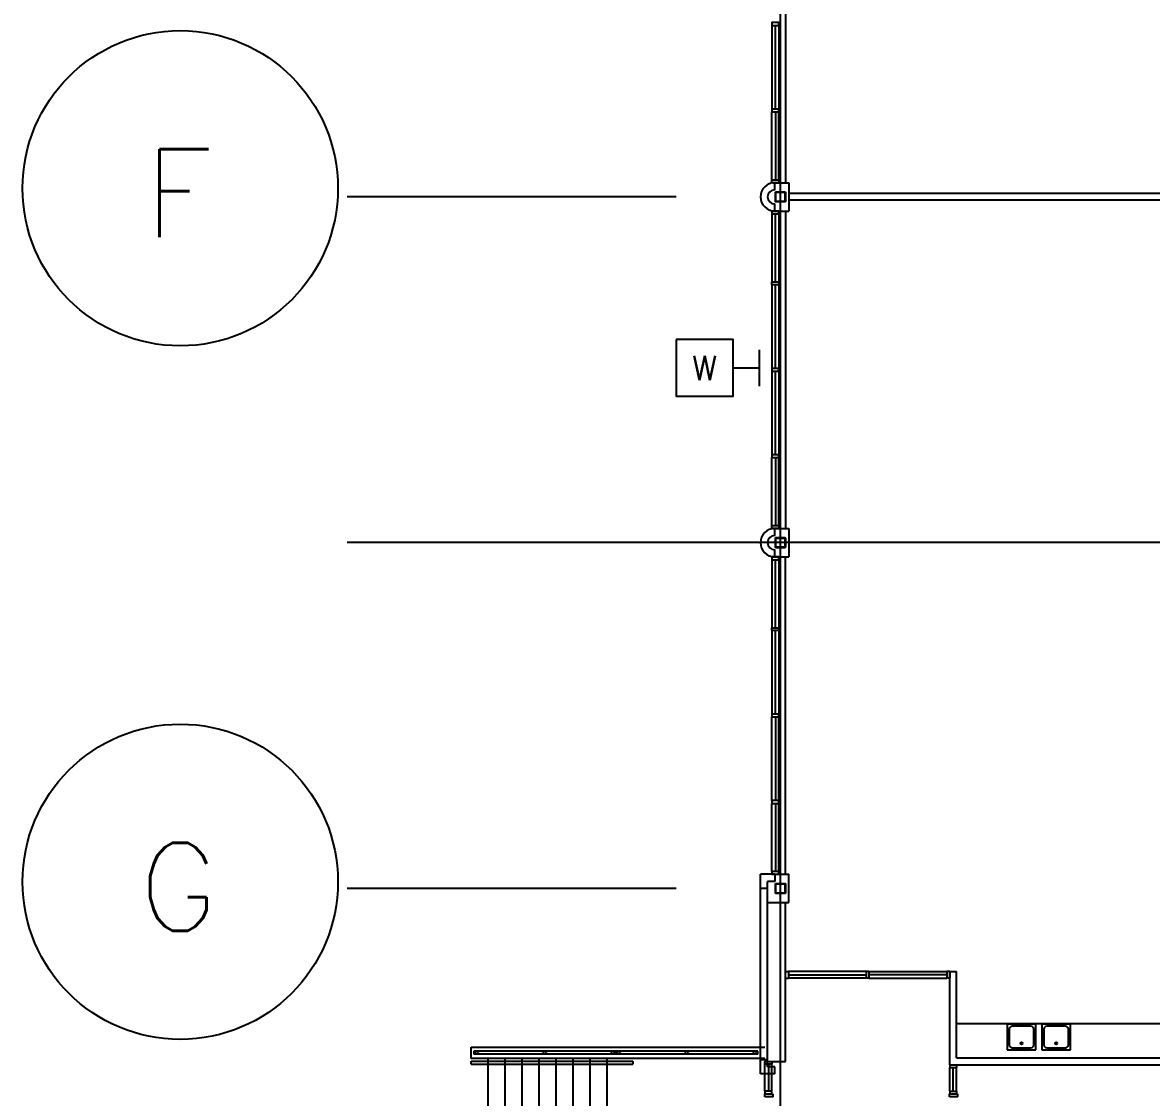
# Model space of a CAD drawing. Header units: millimetres. Extents: x 626570 to 643256, y 6233 to 11343.
# Drawn here: x 626570 to 627353, y 7862 to 8608 of the extents above; entities that cross this region are included whole.
import ezdxf
from ezdxf.enums import TextEntityAlignment as Align

# ---------------------------------------------------------------- set-up
doc = ezdxf.new("R2010")
doc.units = ezdxf.units.MM
doc.header["$LTSCALE"] = 4000
doc.header["$MEASUREMENT"] = 0
doc.linetypes.add('DASHDOT', pattern=[1, 0.5, -0.25, 0, -0.25])
doc.layers.get('0').update_dxf_attribs({"linetype": 'CONTINUOUS'})
for name, color, linetype in [('2012-201_DOOR', 4, 'CONTINUOUS'), ('2012-201_FIXTURES', 4, 'CONTINUOUS'), ('2012-201_FRAME', 4, 'CONTINUOUS'), ('2012-201_MILLWORK', 4, 'CONTINUOUS'), ('2012-201_STAIRS', 4, 'CONTINUOUS'), ('2012-201_WALL-CONCRETE', 7, 'CONTINUOUS'), ('FRAME-THRESHOLD', 4, 'CONTINUOUS'), ('LTG', 6, 'CONTINUOUS'), ('MASTERFOUNDATION_1', 4, 'DASHDOT'), ('MASTERFOUNDATION_2', 7, 'CONTINUOUS'), ('MASTERFOUNDATION_25', 7, 'CONTINUOUS'), ('WALL-GYPSUM-BOARD', 7, 'CONTINUOUS')]:
    doc.layers.add(name, color=color, linetype=linetype)
doc.styles.add('ROMANS', font='ROMANS')
doc.styles.get("Standard").update_dxf_attribs({"font": 'simplex.shx'})

# ---------------------------------------------------------------- blocks, each defined once
blk = doc.blocks.new('WL')
for p, q in [((0, -322), (0, 322)), ((-465, 0), (0, 0))]:
    blk.add_line(p, q)
blk.add_lwpolyline([(-1465, 500), (-1465, -500), (-465, -500), (-465, 500)], close=True)
blk.add_text('W', height=430).set_placement((-965, 0), align=Align.MIDDLE)

msp = doc.modelspace()

# ---------------------------------------------------------------- linework, layer by layer
at = {"layer": '2012-201_DOOR', "linetype": 'Continuous'}
for p, q in [((627084.93, 7862.05), (627084.93, 7864.02)), ((627090.83, 7862.05), (627090.83, 7864.02)), ((627213, 7862.05), (627213, 7864.02)), ((627218.9, 7862.05), (627218.9, 7864.02)), ((627090.83, 7862.05), (627084.93, 7862.05)), ((627218.9, 7862.05), (627213, 7862.05))]:
    msp.add_line(p, q, dxfattribs=at)
at = {"layer": '2012-201_FIXTURES', "linetype": 'Continuous'}
for p, q in [((627091.82, 8491.53), (627091.82, 8496.45)), ((627091.82, 8476.77), (627091.82, 8481.69)), ((627091.82, 8251.53), (627091.82, 8256.45)), ((627091.82, 8236.77), (627091.82, 8241.69)), ((627081.97, 7877.91), (627081.97, 8016.45)), ((627091.82, 8016.45), (627081.97, 8016.45)), ((627086.89, 7882.83), (627086.89, 8011.53)), ((627091.82, 8011.53), (627086.89, 8011.53)), ((627091.82, 8016.45), (627091.82, 8011.53)), ((627086.89, 8006.61), (627081.97, 8006.61)), ((627253.01, 7912.52), (627253.01, 7894.52)), ((627273.01, 7912.52), (627253.01, 7912.52)), ((627269.51, 7911.02), (627256.51, 7911.02)), ((627273.01, 7894.52), (627273.01, 7912.52)), ((627277.04, 7912.52), (627277.04, 7894.52)), ((627297.04, 7912.52), (627277.04, 7912.52)), ((627293.54, 7911.02), (627280.54, 7911.02)), ((627297.04, 7894.52), (627297.04, 7912.52)), ((627254.51, 7909.02), (627254.51, 7898.02)), ((627271.51, 7898.02), (627271.51, 7909.02)), ((627278.54, 7909.02), (627278.54, 7898.02)), ((627295.54, 7898.02), (627295.54, 7909.02)), ((627253.01, 7894.52), (627273.01, 7894.52)), ((627256.51, 7896.02), (627269.51, 7896.02)), ((627277.04, 7894.52), (627297.04, 7894.52)), ((627280.54, 7896.02), (627293.54, 7896.02)), ((627086.89, 7887.75), (627081.97, 7887.75)), ((627091.82, 7882.83), (627086.89, 7882.83)), ((627091.82, 7877.91), (627091.82, 7882.83)), ((627091.82, 7877.91), (627081.97, 7877.91))]:
    msp.add_line(p, q, dxfattribs=at)
for centre in [(627263.01, 7899.02), (627287.04, 7899.02)]:
    msp.add_circle(centre, 0.787, dxfattribs=at)
for centre, radius, start, end in [((627091.82, 8486.61), 9.84, 90, 270), ((627091.82, 8486.61), 4.92, 90, 270), ((627091.82, 8246.61), 9.84, 90, 270), ((627091.82, 8246.61), 4.92, 90, 270), ((627256.51, 7909.02), 2, 90, 180), ((627269.51, 7909.02), 2, 0, 90), ((627280.54, 7909.02), 2, 90, 180), ((627293.54, 7909.02), 2, 0, 90), ((627256.51, 7898.02), 2, 180, 270), ((627269.51, 7898.02), 2, 270, 0), ((627280.54, 7898.02), 2, 180, 270), ((627293.54, 7898.02), 2, 270, 0)]:
    msp.add_arc(centre, radius, start, end, dxfattribs=at)
at = {"layer": '2012-201_FRAME', "linetype": 'Continuous'}
for p, q in [((627092.31, 8547.59), (627092.31, 8605.62)), ((627092.31, 8545.62), (627092.31, 8498.42)), ((627092.31, 8427.59), (627092.31, 8474.8)), ((627092.31, 8367.59), (627092.31, 8425.62)), ((627092.31, 8307.59), (627092.31, 8365.62)), ((627092.31, 8305.62), (627092.31, 8258.42)), ((627092.31, 8187.59), (627092.31, 8234.8)), ((627092.31, 8127.59), (627092.31, 8185.62)), ((627092.31, 8125.62), (627092.31, 8067.59)), ((627092.31, 8065.62), (627092.31, 8018.42)), ((627099.3, 7948.93), (627101.26, 7948.93)), ((627101.26, 7948.93), (627101.26, 7944.29)), ((627155.16, 7948.93), (627155.16, 7944.29)), ((627157.13, 7948.93), (627155.16, 7948.93)), ((627157.13, 7948.93), (627157.13, 7944.29)), ((627213.23, 7948.93), (627211.26, 7948.93)), ((627211.26, 7948.93), (627211.26, 7944.29)), ((627213.23, 7948.94), (627213.23, 7944.29)), ((627099.3, 7944.29), (627101.26, 7944.29)), ((627101.26, 7946.61), (627155.16, 7946.61)), ((627157.13, 7944.29), (627155.16, 7944.29)), ((627211.26, 7946.61), (627157.13, 7946.61)), ((627213.23, 7944.29), (627211.26, 7944.29)), ((627087.39, 7884.64), (627087.39, 7865.99)), ((627213.23, 7884.29), (627213.23, 7882.32)), ((627213.23, 7884.29), (627217.88, 7884.29)), ((627213.23, 7882.32), (627217.88, 7882.32)), ((627215.32, 7882.32), (627215.32, 7865.99)), ((627217.88, 7884.29), (627217.88, 7882.32)), ((627213.23, 7865.99), (627217.88, 7865.99)), ((627213.23, 7865.99), (627213.23, 7864.02)), ((627213.23, 7864.02), (627217.88, 7864.02)), ((627217.88, 7865.99), (627217.88, 7864.02))]:
    msp.add_line(p, q, dxfattribs=at)
at = {"layer": '2012-201_FRAME', "linetype": 'Continuous', "flags": 128}
for points in [[(627094.77, 8605.62), (627094.77, 8607.59), (627089.85, 8607.59), (627089.85, 8605.62), (627094.77, 8605.62)], [(627094.77, 8545.62), (627094.77, 8547.59), (627089.85, 8547.59), (627089.85, 8545.62), (627094.77, 8545.62)], [(627094.77, 8498.42), (627094.77, 8496.45), (627089.85, 8496.45), (627089.85, 8498.42), (627094.77, 8498.42)], [(627094.77, 8474.8), (627094.77, 8476.77), (627089.85, 8476.77), (627089.85, 8474.8), (627094.77, 8474.8)], [(627094.77, 8427.59), (627094.77, 8425.62), (627089.85, 8425.62), (627089.85, 8427.59), (627094.77, 8427.59)], [(627094.77, 8365.62), (627094.77, 8367.59), (627089.85, 8367.59), (627089.85, 8365.62), (627094.77, 8365.62)], [(627094.77, 8305.62), (627094.77, 8307.59), (627089.85, 8307.59), (627089.85, 8305.62), (627094.77, 8305.62)], [(627094.77, 8258.42), (627094.77, 8256.45), (627089.85, 8256.45), (627089.85, 8258.42), (627094.77, 8258.42)], [(627094.77, 8234.8), (627094.77, 8236.77), (627089.85, 8236.77), (627089.85, 8234.8), (627094.77, 8234.8)], [(627094.77, 8187.59), (627094.77, 8185.62), (627089.85, 8185.62), (627089.85, 8187.59), (627094.77, 8187.59)], [(627094.77, 8125.62), (627094.77, 8127.59), (627089.85, 8127.59), (627089.85, 8125.62), (627094.77, 8125.62)], [(627094.77, 8065.62), (627094.77, 8067.59), (627089.85, 8067.59), (627089.85, 8065.62), (627094.77, 8065.62)], [(627094.77, 8016.45), (627094.77, 8018.42), (627089.85, 8018.42), (627089.85, 8016.45), (627094.77, 8016.45)], [(627089.85, 7886.61), (627089.85, 7884.64), (627084.93, 7884.64), (627084.93, 7886.61), (627089.85, 7886.61)], [(627089.85, 7864.02), (627089.85, 7865.99), (627084.93, 7865.99), (627084.93, 7864.02), (627089.85, 7864.02)]]:
    msp.add_lwpolyline(points, close=True, dxfattribs=at)
at = {"layer": '2012-201_MILLWORK', "linetype": 'Continuous'}
for p, q in [((627099.3, 8716.77), (627099.3, 8496.45)), ((627099.3, 8476.77), (627099.3, 8256.45)), ((627099.3, 8016.45), (627099.3, 8236.77)), ((627374.27, 7912.69), (627217.88, 7912.69))]:
    msp.add_line(p, q, dxfattribs=at)
at = {"layer": '2012-201_STAIRS', "linetype": 'Continuous'}
for p, q in [((626893, 7766.61), (626893, 7888.66)), ((626904.81, 7766.61), (626904.81, 7888.66)), ((626916.62, 7766.61), (626916.62, 7888.66)), ((626928.43, 7766.61), (626928.43, 7888.66)), ((626940.24, 7766.61), (626940.24, 7888.66)), ((626952.05, 7766.61), (626952.05, 7888.66)), ((626963.86, 7766.61), (626963.86, 7888.66)), ((626975.67, 7766.61), (626975.67, 7888.66))]:
    msp.add_line(p, q, dxfattribs=at)
at = {"layer": '2012-201_WALL-CONCRETE', "linetype": 'Continuous'}
for p, q in [((626881.19, 7896.53), (627084.93, 7896.53)), ((626881.19, 7888.66), (626881.19, 7896.53)), ((627084.93, 7888.66), (626881.19, 7888.66))]:
    msp.add_line(p, q, dxfattribs=at)
at = {"layer": 'FRAME-THRESHOLD', "linetype": 'Continuous'}
for p, q in [((627089.85, 8605.62), (627089.85, 8547.59)), ((627094.77, 8605.62), (627094.77, 8547.59)), ((627089.85, 8498.42), (627089.85, 8545.62)), ((627094.77, 8498.42), (627094.77, 8545.62)), ((627089.85, 8474.8), (627089.85, 8427.59)), ((627094.77, 8474.8), (627094.77, 8427.59)), ((627089.85, 8425.62), (627089.85, 8367.59)), ((627094.77, 8425.62), (627094.77, 8367.59)), ((627089.85, 8365.62), (627089.85, 8307.59)), ((627094.77, 8365.62), (627094.77, 8307.59)), ((627089.85, 8258.42), (627089.85, 8305.62)), ((627094.77, 8258.42), (627094.77, 8305.62)), ((627089.85, 8234.8), (627089.85, 8187.59)), ((627094.77, 8234.8), (627094.77, 8187.59)), ((627089.85, 8185.62), (627089.85, 8127.59)), ((627094.77, 8185.62), (627094.77, 8127.59)), ((627089.85, 8067.59), (627089.85, 8125.62)), ((627094.77, 8067.59), (627094.77, 8125.62)), ((627089.85, 8018.42), (627089.85, 8065.62)), ((627094.77, 8018.42), (627094.77, 8065.62)), ((627155.16, 7948.93), (627101.26, 7948.93)), ((627157.13, 7948.93), (627211.26, 7948.93)), ((627155.16, 7944.29), (627101.26, 7944.29)), ((627157.13, 7944.29), (627211.26, 7944.29)), ((627084.93, 7865.99), (627084.93, 7884.64)), ((627089.85, 7865.99), (627089.85, 7884.64)), ((627213.23, 7865.99), (627213.23, 7882.32)), ((627217.88, 7865.99), (627217.88, 7882.32))]:
    msp.add_line(p, q, dxfattribs=at)
at = {"layer": 'MASTERFOUNDATION_1', "linetype": 'DASHDOT'}
for p, q in [((627095.75, 6626.93), (627095.75, 11123.23)), ((643023.86, 8486.61), (626795.24, 8486.61)), ((628161.49, 8246.61), (626795.24, 8246.61)), ((643023.86, 8006.61), (626795.24, 8006.61))]:
    msp.add_line(p, q, dxfattribs=at)
at = {"layer": 'MASTERFOUNDATION_2', "linetype": 'Continuous'}
for centre in [(626679.41, 8492.6), (626679.41, 8011.25)]:
    msp.add_circle(centre, 109.38, dxfattribs=at)
at = {"layer": 'MASTERFOUNDATION_25', "linetype": 'Continuous', "flags": 128}
for points in [[(627092.87, 8490.11), (627098.63, 8490.11), (627098.65, 8490.11), (627098.67, 8490.11), (627098.7, 8490.1), (627098.72, 8490.1), (627098.74, 8490.1), (627098.76, 8490.09), (627098.78, 8490.09), (627098.8, 8490.08), (627098.82, 8490.08), (627098.84, 8490.07), (627098.86, 8490.06), (627098.88, 8490.05), (627098.9, 8490.05), (627098.92, 8490.04), (627098.94, 8490.02), (627098.96, 8490.01), (627098.98, 8490), (627099, 8489.99), (627099.01, 8489.98), (627099.03, 8489.96), (627099.05, 8489.95), (627099.06, 8489.93), (627099.08, 8489.92), (627099.09, 8489.9), (627099.11, 8489.89), (627099.12, 8489.87), (627099.13, 8489.85), (627099.15, 8489.83), (627099.16, 8489.82), (627099.17, 8489.8), (627099.18, 8489.78), (627099.19, 8489.76), (627099.2, 8489.74), (627099.21, 8489.72), (627099.21, 8489.7), (627099.22, 8489.68), (627099.23, 8489.66), (627099.23, 8489.64), (627099.24, 8489.62), (627099.24, 8489.59), (627099.25, 8489.57), (627099.25, 8489.55), (627099.25, 8489.53), (627099.25, 8489.51), (627099.25, 8489.49), (627099.25, 8483.73), (627099.25, 8483.71), (627099.25, 8483.69), (627099.25, 8483.66), (627099.25, 8483.64), (627099.24, 8483.62), (627099.24, 8483.6), (627099.23, 8483.58), (627099.23, 8483.56), (627099.22, 8483.54), (627099.21, 8483.52), (627099.21, 8483.5), (627099.2, 8483.48), (627099.19, 8483.46), (627099.18, 8483.44), (627099.17, 8483.42), (627099.16, 8483.4), (627099.15, 8483.38), (627099.13, 8483.36), (627099.12, 8483.35), (627099.11, 8483.33), (627099.09, 8483.31), (627099.08, 8483.3), (627099.06, 8483.28), (627099.05, 8483.27), (627099.03, 8483.25), (627099.01, 8483.24), (627099, 8483.23), (627098.98, 8483.21), (627098.96, 8483.2), (627098.94, 8483.19), (627098.92, 8483.18), (627098.9, 8483.17), (627098.88, 8483.16), (627098.86, 8483.15), (627098.84, 8483.15), (627098.82, 8483.14), (627098.8, 8483.13), (627098.78, 8483.13), (627098.76, 8483.12), (627098.74, 8483.12), (627098.72, 8483.11), (627098.7, 8483.11), (627098.67, 8483.11), (627098.65, 8483.11), (627098.63, 8483.11), (627092.87, 8483.11), (627092.85, 8483.11), (627092.83, 8483.11), (627092.81, 8483.11), (627092.79, 8483.11), (627092.77, 8483.12), (627092.74, 8483.12), (627092.72, 8483.13), (627092.7, 8483.13), (627092.68, 8483.14), (627092.66, 8483.15), (627092.64, 8483.15), (627092.62, 8483.16), (627092.6, 8483.17), (627092.58, 8483.18), (627092.56, 8483.19), (627092.54, 8483.2), (627092.53, 8483.21), (627092.51, 8483.23), (627092.49, 8483.24), (627092.47, 8483.25), (627092.46, 8483.27), (627092.44, 8483.28), (627092.43, 8483.3), (627092.41, 8483.31), (627092.4, 8483.33), (627092.38, 8483.35), (627092.37, 8483.36), (627092.36, 8483.38), (627092.35, 8483.4), (627092.34, 8483.42), (627092.33, 8483.44), (627092.32, 8483.46), (627092.31, 8483.48), (627092.3, 8483.5), (627092.29, 8483.52), (627092.28, 8483.54), (627092.28, 8483.56), (627092.27, 8483.58), (627092.27, 8483.6), (627092.26, 8483.62), (627092.26, 8483.64), (627092.26, 8483.66), (627092.25, 8483.69), (627092.25, 8483.71), (627092.25, 8483.73), (627092.25, 8489.49), (627092.25, 8489.51), (627092.25, 8489.53), (627092.26, 8489.55), (627092.26, 8489.57), (627092.26, 8489.59), (627092.27, 8489.62), (627092.27, 8489.64), (627092.28, 8489.66), (627092.28, 8489.68), (627092.29, 8489.7), (627092.3, 8489.72), (627092.31, 8489.74), (627092.32, 8489.76), (627092.33, 8489.78), (627092.34, 8489.8), (627092.35, 8489.82), (627092.36, 8489.83), (627092.37, 8489.85), (627092.38, 8489.87), (627092.4, 8489.89), (627092.41, 8489.9), (627092.43, 8489.92), (627092.44, 8489.93), (627092.46, 8489.95), (627092.47, 8489.96), (627092.49, 8489.98), (627092.51, 8489.99), (627092.53, 8490), (627092.54, 8490.01), (627092.56, 8490.02), (627092.58, 8490.04), (627092.6, 8490.05), (627092.62, 8490.05), (627092.64, 8490.06), (627092.66, 8490.07), (627092.68, 8490.08), (627092.7, 8490.08), (627092.72, 8490.09), (627092.74, 8490.09), (627092.77, 8490.1), (627092.79, 8490.1), (627092.81, 8490.1), (627092.83, 8490.11), (627092.85, 8490.11), (627092.87, 8490.11)], [(627092.87, 8489.8), (627098.63, 8489.8), (627098.64, 8489.8), (627098.65, 8489.79), (627098.66, 8489.79), (627098.67, 8489.79), (627098.68, 8489.79), (627098.69, 8489.79), (627098.71, 8489.79), (627098.72, 8489.78), (627098.73, 8489.78), (627098.74, 8489.78), (627098.75, 8489.77), (627098.76, 8489.77), (627098.77, 8489.76), (627098.78, 8489.76), (627098.79, 8489.75), (627098.79, 8489.75), (627098.8, 8489.74), (627098.81, 8489.74), (627098.82, 8489.73), (627098.83, 8489.72), (627098.84, 8489.72), (627098.85, 8489.71), (627098.85, 8489.7), (627098.86, 8489.69), (627098.87, 8489.69), (627098.87, 8489.68), (627098.88, 8489.67), (627098.89, 8489.66), (627098.89, 8489.65), (627098.9, 8489.64), (627098.9, 8489.63), (627098.91, 8489.62), (627098.91, 8489.61), (627098.92, 8489.6), (627098.92, 8489.59), (627098.92, 8489.58), (627098.93, 8489.57), (627098.93, 8489.56), (627098.93, 8489.55), (627098.93, 8489.54), (627098.94, 8489.53), (627098.94, 8489.52), (627098.94, 8489.51), (627098.94, 8489.5), (627098.94, 8489.49), (627098.94, 8483.73), (627098.94, 8483.72), (627098.94, 8483.71), (627098.94, 8483.7), (627098.94, 8483.69), (627098.93, 8483.68), (627098.93, 8483.67), (627098.93, 8483.66), (627098.93, 8483.64), (627098.92, 8483.63), (627098.92, 8483.62), (627098.92, 8483.61), (627098.91, 8483.6), (627098.91, 8483.59), (627098.9, 8483.58), (627098.9, 8483.58), (627098.89, 8483.57), (627098.89, 8483.56), (627098.88, 8483.55), (627098.87, 8483.54), (627098.87, 8483.53), (627098.86, 8483.52), (627098.85, 8483.52), (627098.85, 8483.51), (627098.84, 8483.5), (627098.83, 8483.49), (627098.82, 8483.49), (627098.81, 8483.48), (627098.8, 8483.47), (627098.79, 8483.47), (627098.79, 8483.46), (627098.78, 8483.46), (627098.77, 8483.45), (627098.76, 8483.45), (627098.75, 8483.44), (627098.74, 8483.44), (627098.73, 8483.44), (627098.72, 8483.43), (627098.71, 8483.43), (627098.69, 8483.43), (627098.68, 8483.43), (627098.67, 8483.42), (627098.66, 8483.42), (627098.65, 8483.42), (627098.64, 8483.42), (627098.63, 8483.42), (627092.87, 8483.42), (627092.86, 8483.42), (627092.85, 8483.42), (627092.84, 8483.42), (627092.83, 8483.42), (627092.82, 8483.43), (627092.81, 8483.43), (627092.8, 8483.43), (627092.79, 8483.43), (627092.78, 8483.44), (627092.77, 8483.44), (627092.76, 8483.44), (627092.75, 8483.45), (627092.74, 8483.45), (627092.73, 8483.46), (627092.72, 8483.46), (627092.71, 8483.47), (627092.7, 8483.47), (627092.69, 8483.48), (627092.68, 8483.49), (627092.68, 8483.49), (627092.67, 8483.5), (627092.66, 8483.51), (627092.65, 8483.52), (627092.64, 8483.52), (627092.64, 8483.53), (627092.63, 8483.54), (627092.62, 8483.55), (627092.62, 8483.56), (627092.61, 8483.57), (627092.61, 8483.58), (627092.6, 8483.58), (627092.6, 8483.59), (627092.59, 8483.6), (627092.59, 8483.61), (627092.58, 8483.62), (627092.58, 8483.63), (627092.58, 8483.64), (627092.57, 8483.66), (627092.57, 8483.67), (627092.57, 8483.68), (627092.57, 8483.69), (627092.57, 8483.7), (627092.57, 8483.71), (627092.57, 8483.72), (627092.57, 8483.73), (627092.57, 8489.49), (627092.57, 8489.5), (627092.57, 8489.51), (627092.57, 8489.52), (627092.57, 8489.53), (627092.57, 8489.54), (627092.57, 8489.55), (627092.57, 8489.56), (627092.58, 8489.57), (627092.58, 8489.58), (627092.58, 8489.59), (627092.59, 8489.6), (627092.59, 8489.61), (627092.6, 8489.62), (627092.6, 8489.63), (627092.61, 8489.64), (627092.61, 8489.65), (627092.62, 8489.66), (627092.62, 8489.67), (627092.63, 8489.68), (627092.64, 8489.69), (627092.64, 8489.69), (627092.65, 8489.7), (627092.66, 8489.71), (627092.67, 8489.72), (627092.68, 8489.72), (627092.68, 8489.73), (627092.69, 8489.74), (627092.7, 8489.74), (627092.71, 8489.75), (627092.72, 8489.75), (627092.73, 8489.76), (627092.74, 8489.76), (627092.75, 8489.77), (627092.76, 8489.77), (627092.77, 8489.78), (627092.78, 8489.78), (627092.79, 8489.78), (627092.8, 8489.79), (627092.81, 8489.79), (627092.82, 8489.79), (627092.83, 8489.79), (627092.84, 8489.79), (627092.85, 8489.79), (627092.86, 8489.8), (627092.87, 8489.8)], [(627092.87, 8250.11), (627098.63, 8250.11), (627098.65, 8250.11), (627098.67, 8250.11), (627098.7, 8250.1), (627098.72, 8250.1), (627098.74, 8250.1), (627098.76, 8250.09), (627098.78, 8250.09), (627098.8, 8250.08), (627098.82, 8250.08), (627098.84, 8250.07), (627098.86, 8250.06), (627098.88, 8250.05), (627098.9, 8250.05), (627098.92, 8250.04), (627098.94, 8250.02), (627098.96, 8250.01), (627098.98, 8250), (627099, 8249.99), (627099.01, 8249.98), (627099.03, 8249.96), (627099.05, 8249.95), (627099.06, 8249.93), (627099.08, 8249.92), (627099.09, 8249.9), (627099.11, 8249.89), (627099.12, 8249.87), (627099.13, 8249.85), (627099.15, 8249.83), (627099.16, 8249.82), (627099.17, 8249.8), (627099.18, 8249.78), (627099.19, 8249.76), (627099.2, 8249.74), (627099.21, 8249.72), (627099.21, 8249.7), (627099.22, 8249.68), (627099.23, 8249.66), (627099.23, 8249.64), (627099.24, 8249.62), (627099.24, 8249.59), (627099.25, 8249.57), (627099.25, 8249.55), (627099.25, 8249.53), (627099.25, 8249.51), (627099.25, 8249.49), (627099.25, 8243.73), (627099.25, 8243.71), (627099.25, 8243.69), (627099.25, 8243.66), (627099.25, 8243.64), (627099.24, 8243.62), (627099.24, 8243.6), (627099.23, 8243.58), (627099.23, 8243.56), (627099.22, 8243.54), (627099.21, 8243.52), (627099.21, 8243.5), (627099.2, 8243.48), (627099.19, 8243.46), (627099.18, 8243.44), (627099.17, 8243.42), (627099.16, 8243.4), (627099.15, 8243.38), (627099.13, 8243.36), (627099.12, 8243.35), (627099.11, 8243.33), (627099.09, 8243.31), (627099.08, 8243.3), (627099.06, 8243.28), (627099.05, 8243.27), (627099.03, 8243.25), (627099.01, 8243.24), (627099, 8243.23), (627098.98, 8243.21), (627098.96, 8243.2), (627098.94, 8243.19), (627098.92, 8243.18), (627098.9, 8243.17), (627098.88, 8243.16), (627098.86, 8243.15), (627098.84, 8243.15), (627098.82, 8243.14), (627098.8, 8243.13), (627098.78, 8243.13), (627098.76, 8243.12), (627098.74, 8243.12), (627098.72, 8243.11), (627098.7, 8243.11), (627098.67, 8243.11), (627098.65, 8243.11), (627098.63, 8243.11), (627092.87, 8243.11), (627092.85, 8243.11), (627092.83, 8243.11), (627092.81, 8243.11), (627092.79, 8243.11), (627092.77, 8243.12), (627092.74, 8243.12), (627092.72, 8243.13), (627092.7, 8243.13), (627092.68, 8243.14), (627092.66, 8243.15), (627092.64, 8243.15), (627092.62, 8243.16), (627092.6, 8243.17), (627092.58, 8243.18), (627092.56, 8243.19), (627092.54, 8243.2), (627092.53, 8243.21), (627092.51, 8243.23), (627092.49, 8243.24), (627092.47, 8243.25), (627092.46, 8243.27), (627092.44, 8243.28), (627092.43, 8243.3), (627092.41, 8243.31), (627092.4, 8243.33), (627092.38, 8243.35), (627092.37, 8243.36), (627092.36, 8243.38), (627092.35, 8243.4), (627092.34, 8243.42), (627092.33, 8243.44), (627092.32, 8243.46), (627092.31, 8243.48), (627092.3, 8243.5), (627092.29, 8243.52), (627092.28, 8243.54), (627092.28, 8243.56), (627092.27, 8243.58), (627092.27, 8243.6), (627092.26, 8243.62), (627092.26, 8243.64), (627092.26, 8243.66), (627092.25, 8243.69), (627092.25, 8243.71), (627092.25, 8243.73), (627092.25, 8249.49), (627092.25, 8249.51), (627092.25, 8249.53), (627092.26, 8249.55), (627092.26, 8249.57), (627092.26, 8249.59), (627092.27, 8249.62), (627092.27, 8249.64), (627092.28, 8249.66), (627092.28, 8249.68), (627092.29, 8249.7), (627092.3, 8249.72), (627092.31, 8249.74), (627092.32, 8249.76), (627092.33, 8249.78), (627092.34, 8249.8), (627092.35, 8249.82), (627092.36, 8249.83), (627092.37, 8249.85), (627092.38, 8249.87), (627092.4, 8249.89), (627092.41, 8249.9), (627092.43, 8249.92), (627092.44, 8249.93), (627092.46, 8249.95), (627092.47, 8249.96), (627092.49, 8249.98), (627092.51, 8249.99), (627092.53, 8250), (627092.54, 8250.01), (627092.56, 8250.02), (627092.58, 8250.04), (627092.6, 8250.05), (627092.62, 8250.05), (627092.64, 8250.06), (627092.66, 8250.07), (627092.68, 8250.08), (627092.7, 8250.08), (627092.72, 8250.09), (627092.74, 8250.09), (627092.77, 8250.1), (627092.79, 8250.1), (627092.81, 8250.1), (627092.83, 8250.11), (627092.85, 8250.11), (627092.87, 8250.11)], [(627092.87, 8249.8), (627098.63, 8249.8), (627098.64, 8249.8), (627098.65, 8249.79), (627098.66, 8249.79), (627098.67, 8249.79), (627098.68, 8249.79), (627098.69, 8249.79), (627098.71, 8249.79), (627098.72, 8249.78), (627098.73, 8249.78), (627098.74, 8249.78), (627098.75, 8249.77), (627098.76, 8249.77), (627098.77, 8249.76), (627098.78, 8249.76), (627098.79, 8249.75), (627098.79, 8249.75), (627098.8, 8249.74), (627098.81, 8249.74), (627098.82, 8249.73), (627098.83, 8249.72), (627098.84, 8249.72), (627098.85, 8249.71), (627098.85, 8249.7), (627098.86, 8249.69), (627098.87, 8249.69), (627098.87, 8249.68), (627098.88, 8249.67), (627098.89, 8249.66), (627098.89, 8249.65), (627098.9, 8249.64), (627098.9, 8249.63), (627098.91, 8249.62), (627098.91, 8249.61), (627098.92, 8249.6), (627098.92, 8249.59), (627098.92, 8249.58), (627098.93, 8249.57), (627098.93, 8249.56), (627098.93, 8249.55), (627098.93, 8249.54), (627098.94, 8249.53), (627098.94, 8249.52), (627098.94, 8249.51), (627098.94, 8249.5), (627098.94, 8249.49), (627098.94, 8243.73), (627098.94, 8243.72), (627098.94, 8243.71), (627098.94, 8243.7), (627098.94, 8243.69), (627098.93, 8243.68), (627098.93, 8243.67), (627098.93, 8243.66), (627098.93, 8243.64), (627098.92, 8243.63), (627098.92, 8243.62), (627098.92, 8243.61), (627098.91, 8243.6), (627098.91, 8243.59), (627098.9, 8243.58), (627098.9, 8243.58), (627098.89, 8243.57), (627098.89, 8243.56), (627098.88, 8243.55), (627098.87, 8243.54), (627098.87, 8243.53), (627098.86, 8243.52), (627098.85, 8243.52), (627098.85, 8243.51), (627098.84, 8243.5), (627098.83, 8243.49), (627098.82, 8243.49), (627098.81, 8243.48), (627098.8, 8243.47), (627098.79, 8243.47), (627098.79, 8243.46), (627098.78, 8243.46), (627098.77, 8243.45), (627098.76, 8243.45), (627098.75, 8243.44), (627098.74, 8243.44), (627098.73, 8243.44), (627098.72, 8243.43), (627098.71, 8243.43), (627098.69, 8243.43), (627098.68, 8243.43), (627098.67, 8243.42), (627098.66, 8243.42), (627098.65, 8243.42), (627098.64, 8243.42), (627098.63, 8243.42), (627092.87, 8243.42), (627092.86, 8243.42), (627092.85, 8243.42), (627092.84, 8243.42), (627092.83, 8243.42), (627092.82, 8243.43), (627092.81, 8243.43), (627092.8, 8243.43), (627092.79, 8243.43), (627092.78, 8243.44), (627092.77, 8243.44), (627092.76, 8243.44), (627092.75, 8243.45), (627092.74, 8243.45), (627092.73, 8243.46), (627092.72, 8243.46), (627092.71, 8243.47), (627092.7, 8243.47), (627092.69, 8243.48), (627092.68, 8243.49), (627092.68, 8243.49), (627092.67, 8243.5), (627092.66, 8243.51), (627092.65, 8243.52), (627092.64, 8243.52), (627092.64, 8243.53), (627092.63, 8243.54), (627092.62, 8243.55), (627092.62, 8243.56), (627092.61, 8243.57), (627092.61, 8243.58), (627092.6, 8243.58), (627092.6, 8243.59), (627092.59, 8243.6), (627092.59, 8243.61), (627092.58, 8243.62), (627092.58, 8243.63), (627092.58, 8243.64), (627092.57, 8243.66), (627092.57, 8243.67), (627092.57, 8243.68), (627092.57, 8243.69), (627092.57, 8243.7), (627092.57, 8243.71), (627092.57, 8243.72), (627092.57, 8243.73), (627092.57, 8249.49), (627092.57, 8249.5), (627092.57, 8249.51), (627092.57, 8249.52), (627092.57, 8249.53), (627092.57, 8249.54), (627092.57, 8249.55), (627092.57, 8249.56), (627092.58, 8249.57), (627092.58, 8249.58), (627092.58, 8249.59), (627092.59, 8249.6), (627092.59, 8249.61), (627092.6, 8249.62), (627092.6, 8249.63), (627092.61, 8249.64), (627092.61, 8249.65), (627092.62, 8249.66), (627092.62, 8249.67), (627092.63, 8249.68), (627092.64, 8249.69), (627092.64, 8249.69), (627092.65, 8249.7), (627092.66, 8249.71), (627092.67, 8249.72), (627092.68, 8249.72), (627092.68, 8249.73), (627092.69, 8249.74), (627092.7, 8249.74), (627092.71, 8249.75), (627092.72, 8249.75), (627092.73, 8249.76), (627092.74, 8249.76), (627092.75, 8249.77), (627092.76, 8249.77), (627092.77, 8249.78), (627092.78, 8249.78), (627092.79, 8249.78), (627092.8, 8249.79), (627092.81, 8249.79), (627092.82, 8249.79), (627092.83, 8249.79), (627092.84, 8249.79), (627092.85, 8249.79), (627092.86, 8249.8), (627092.87, 8249.8)], [(627092.87, 8010.11), (627098.63, 8010.11), (627098.65, 8010.11), (627098.67, 8010.11), (627098.7, 8010.1), (627098.72, 8010.1), (627098.74, 8010.1), (627098.76, 8010.09), (627098.78, 8010.09), (627098.8, 8010.08), (627098.82, 8010.08), (627098.84, 8010.07), (627098.86, 8010.06), (627098.88, 8010.05), (627098.9, 8010.05), (627098.92, 8010.04), (627098.94, 8010.02), (627098.96, 8010.01), (627098.98, 8010), (627099, 8009.99), (627099.01, 8009.98), (627099.03, 8009.96), (627099.05, 8009.95), (627099.06, 8009.93), (627099.08, 8009.92), (627099.09, 8009.9), (627099.11, 8009.89), (627099.12, 8009.87), (627099.13, 8009.85), (627099.15, 8009.83), (627099.16, 8009.82), (627099.17, 8009.8), (627099.18, 8009.78), (627099.19, 8009.76), (627099.2, 8009.74), (627099.21, 8009.72), (627099.21, 8009.7), (627099.22, 8009.68), (627099.23, 8009.66), (627099.23, 8009.64), (627099.24, 8009.62), (627099.24, 8009.59), (627099.25, 8009.57), (627099.25, 8009.55), (627099.25, 8009.53), (627099.25, 8009.51), (627099.25, 8009.49), (627099.25, 8003.73), (627099.25, 8003.71), (627099.25, 8003.69), (627099.25, 8003.66), (627099.25, 8003.64), (627099.24, 8003.62), (627099.24, 8003.6), (627099.23, 8003.58), (627099.23, 8003.56), (627099.22, 8003.54), (627099.21, 8003.52), (627099.21, 8003.5), (627099.2, 8003.48), (627099.19, 8003.46), (627099.18, 8003.44), (627099.17, 8003.42), (627099.16, 8003.4), (627099.15, 8003.38), (627099.13, 8003.36), (627099.12, 8003.35), (627099.11, 8003.33), (627099.09, 8003.31), (627099.08, 8003.3), (627099.06, 8003.28), (627099.05, 8003.27), (627099.03, 8003.25), (627099.01, 8003.24), (627099, 8003.23), (627098.98, 8003.21), (627098.96, 8003.2), (627098.94, 8003.19), (627098.92, 8003.18), (627098.9, 8003.17), (627098.88, 8003.16), (627098.86, 8003.15), (627098.84, 8003.15), (627098.82, 8003.14), (627098.8, 8003.13), (627098.78, 8003.13), (627098.76, 8003.12), (627098.74, 8003.12), (627098.72, 8003.11), (627098.7, 8003.11), (627098.67, 8003.11), (627098.65, 8003.11), (627098.63, 8003.11), (627092.87, 8003.11), (627092.85, 8003.11), (627092.83, 8003.11), (627092.81, 8003.11), (627092.79, 8003.11), (627092.77, 8003.12), (627092.74, 8003.12), (627092.72, 8003.13), (627092.7, 8003.13), (627092.68, 8003.14), (627092.66, 8003.15), (627092.64, 8003.15), (627092.62, 8003.16), (627092.6, 8003.17), (627092.58, 8003.18), (627092.56, 8003.19), (627092.54, 8003.2), (627092.53, 8003.21), (627092.51, 8003.23), (627092.49, 8003.24), (627092.47, 8003.25), (627092.46, 8003.27), (627092.44, 8003.28), (627092.43, 8003.3), (627092.41, 8003.31), (627092.4, 8003.33), (627092.38, 8003.35), (627092.37, 8003.36), (627092.36, 8003.38), (627092.35, 8003.4), (627092.34, 8003.42), (627092.33, 8003.44), (627092.32, 8003.46), (627092.31, 8003.48), (627092.3, 8003.5), (627092.29, 8003.52), (627092.28, 8003.54), (627092.28, 8003.56), (627092.27, 8003.58), (627092.27, 8003.6), (627092.26, 8003.62), (627092.26, 8003.64), (627092.26, 8003.66), (627092.25, 8003.69), (627092.25, 8003.71), (627092.25, 8003.73), (627092.25, 8009.49), (627092.25, 8009.51), (627092.25, 8009.53), (627092.26, 8009.55), (627092.26, 8009.57), (627092.26, 8009.59), (627092.27, 8009.62), (627092.27, 8009.64), (627092.28, 8009.66), (627092.28, 8009.68), (627092.29, 8009.7), (627092.3, 8009.72), (627092.31, 8009.74), (627092.32, 8009.76), (627092.33, 8009.78), (627092.34, 8009.8), (627092.35, 8009.82), (627092.36, 8009.83), (627092.37, 8009.85), (627092.38, 8009.87), (627092.4, 8009.89), (627092.41, 8009.9), (627092.43, 8009.92), (627092.44, 8009.93), (627092.46, 8009.95), (627092.47, 8009.96), (627092.49, 8009.98), (627092.51, 8009.99), (627092.53, 8010), (627092.54, 8010.01), (627092.56, 8010.02), (627092.58, 8010.04), (627092.6, 8010.05), (627092.62, 8010.05), (627092.64, 8010.06), (627092.66, 8010.07), (627092.68, 8010.08), (627092.7, 8010.08), (627092.72, 8010.09), (627092.74, 8010.09), (627092.77, 8010.1), (627092.79, 8010.1), (627092.81, 8010.1), (627092.83, 8010.11), (627092.85, 8010.11), (627092.87, 8010.11)], [(627092.87, 8009.8), (627098.63, 8009.8), (627098.64, 8009.8), (627098.65, 8009.79), (627098.66, 8009.79), (627098.67, 8009.79), (627098.68, 8009.79), (627098.69, 8009.79), (627098.71, 8009.79), (627098.72, 8009.78), (627098.73, 8009.78), (627098.74, 8009.78), (627098.75, 8009.77), (627098.76, 8009.77), (627098.77, 8009.76), (627098.78, 8009.76), (627098.79, 8009.75), (627098.79, 8009.75), (627098.8, 8009.74), (627098.81, 8009.74), (627098.82, 8009.73), (627098.83, 8009.72), (627098.84, 8009.72), (627098.85, 8009.71), (627098.85, 8009.7), (627098.86, 8009.69), (627098.87, 8009.69), (627098.87, 8009.68), (627098.88, 8009.67), (627098.89, 8009.66), (627098.89, 8009.65), (627098.9, 8009.64), (627098.9, 8009.63), (627098.91, 8009.62), (627098.91, 8009.61), (627098.92, 8009.6), (627098.92, 8009.59), (627098.92, 8009.58), (627098.93, 8009.57), (627098.93, 8009.56), (627098.93, 8009.55), (627098.93, 8009.54), (627098.94, 8009.53), (627098.94, 8009.52), (627098.94, 8009.51), (627098.94, 8009.5), (627098.94, 8009.49), (627098.94, 8003.73), (627098.94, 8003.72), (627098.94, 8003.71), (627098.94, 8003.7), (627098.94, 8003.69), (627098.93, 8003.68), (627098.93, 8003.67), (627098.93, 8003.66), (627098.93, 8003.64), (627098.92, 8003.63), (627098.92, 8003.62), (627098.92, 8003.61), (627098.91, 8003.6), (627098.91, 8003.59), (627098.9, 8003.58), (627098.9, 8003.58), (627098.89, 8003.57), (627098.89, 8003.56), (627098.88, 8003.55), (627098.87, 8003.54), (627098.87, 8003.53), (627098.86, 8003.52), (627098.85, 8003.52), (627098.85, 8003.51), (627098.84, 8003.5), (627098.83, 8003.49), (627098.82, 8003.49), (627098.81, 8003.48), (627098.8, 8003.47), (627098.79, 8003.47), (627098.79, 8003.46), (627098.78, 8003.46), (627098.77, 8003.45), (627098.76, 8003.45), (627098.75, 8003.44), (627098.74, 8003.44), (627098.73, 8003.44), (627098.72, 8003.43), (627098.71, 8003.43), (627098.69, 8003.43), (627098.68, 8003.43), (627098.67, 8003.42), (627098.66, 8003.42), (627098.65, 8003.42), (627098.64, 8003.42), (627098.63, 8003.42), (627092.87, 8003.42), (627092.86, 8003.42), (627092.85, 8003.42), (627092.84, 8003.42), (627092.83, 8003.42), (627092.82, 8003.43), (627092.81, 8003.43), (627092.8, 8003.43), (627092.79, 8003.43), (627092.78, 8003.44), (627092.77, 8003.44), (627092.76, 8003.44), (627092.75, 8003.45), (627092.74, 8003.45), (627092.73, 8003.46), (627092.72, 8003.46), (627092.71, 8003.47), (627092.7, 8003.47), (627092.69, 8003.48), (627092.68, 8003.49), (627092.68, 8003.49), (627092.67, 8003.5), (627092.66, 8003.51), (627092.65, 8003.52), (627092.64, 8003.52), (627092.64, 8003.53), (627092.63, 8003.54), (627092.62, 8003.55), (627092.62, 8003.56), (627092.61, 8003.57), (627092.61, 8003.58), (627092.6, 8003.58), (627092.6, 8003.59), (627092.59, 8003.6), (627092.59, 8003.61), (627092.58, 8003.62), (627092.58, 8003.63), (627092.58, 8003.64), (627092.57, 8003.66), (627092.57, 8003.67), (627092.57, 8003.68), (627092.57, 8003.69), (627092.57, 8003.7), (627092.57, 8003.71), (627092.57, 8003.72), (627092.57, 8003.73), (627092.57, 8009.49), (627092.57, 8009.5), (627092.57, 8009.51), (627092.57, 8009.52), (627092.57, 8009.53), (627092.57, 8009.54), (627092.57, 8009.55), (627092.57, 8009.56), (627092.58, 8009.57), (627092.58, 8009.58), (627092.58, 8009.59), (627092.59, 8009.6), (627092.59, 8009.61), (627092.6, 8009.62), (627092.6, 8009.63), (627092.61, 8009.64), (627092.61, 8009.65), (627092.62, 8009.66), (627092.62, 8009.67), (627092.63, 8009.68), (627092.64, 8009.69), (627092.64, 8009.69), (627092.65, 8009.7), (627092.66, 8009.71), (627092.67, 8009.72), (627092.68, 8009.72), (627092.68, 8009.73), (627092.69, 8009.74), (627092.7, 8009.74), (627092.71, 8009.75), (627092.72, 8009.75), (627092.73, 8009.76), (627092.74, 8009.76), (627092.75, 8009.77), (627092.76, 8009.77), (627092.77, 8009.78), (627092.78, 8009.78), (627092.79, 8009.78), (627092.8, 8009.79), (627092.81, 8009.79), (627092.82, 8009.79), (627092.83, 8009.79), (627092.84, 8009.79), (627092.85, 8009.79), (627092.86, 8009.8), (627092.87, 8009.8)]]:
    msp.add_lwpolyline(points, close=True, dxfattribs=at)
at = {"layer": 'WALL-GYPSUM-BOARD', "linetype": 'Continuous'}
for p, q in [((627090.44, 8496.45), (627101.66, 8496.45)), ((627101.66, 8496.45), (627101.66, 8476.77)), ((627389.85, 8488.93), (627101.66, 8488.93)), ((627389.85, 8484.29), (627101.66, 8484.29)), ((627090.44, 8476.77), (627101.66, 8476.77)), ((627090.44, 8256.45), (627101.66, 8256.45)), ((627101.66, 8256.45), (627101.66, 8236.77)), ((627090.44, 8236.77), (627101.66, 8236.77)), ((627091.82, 8016.45), (627101.66, 8016.45)), ((627101.66, 7996.77), (627101.66, 8016.45)), ((627086.89, 7996.77), (627101.66, 7996.77)), ((627099.3, 7886.61), (627099.3, 7996.77)), ((627213.23, 7884.29), (627213.23, 7948.93)), ((627213.23, 7948.93), (627217.88, 7948.93)), ((627217.88, 7888.93), (627217.88, 7948.93)), ((626881.19, 7886.69), (626993.39, 7886.69)), ((626881.19, 7884.72), (626881.19, 7886.69)), ((627080, 7893.58), (626883.15, 7893.58)), ((626883.15, 7893.58), (626883.15, 7891.61)), ((627080, 7891.61), (626883.15, 7891.61)), ((626981.58, 7893.58), (626981.58, 7891.61)), ((626993.39, 7886.69), (626993.39, 7884.72)), ((627080, 7891.61), (627080, 7893.58)), ((627086.89, 7886.61), (627099.3, 7886.61)), ((627217.88, 7888.93), (627445.87, 7888.93)), ((626881.19, 7884.72), (626993.39, 7884.72)), ((627213.23, 7884.29), (627450.52, 7884.29))]:
    msp.add_line(p, q, dxfattribs=at)
for centre in [(626885.12, 7892.59), (626932.37, 7892.59), (626979.61, 7892.59), (626983.55, 7892.59), (627030.79, 7892.59), (627078.04, 7892.59)]:
    msp.add_circle(centre, 0.984, dxfattribs=at)

# ---------------------------------------------------------------- block references
at = {"layer": 'LTG', "xscale": 0.03937008, "yscale": 0.03937008, "zscale": 0.03937008}
msp.add_blockref('WL', (627081.21, 8367.86), dxfattribs=at)

# ---------------------------------------------------------------- texts
at = {"layer": 'MASTERFOUNDATION_2', "linetype": 'Continuous', "style": 'ROMANS'}
for s, p in [(' F ', (626678.06, 8489.12)), (' G ', (626678.06, 8007.76))]:
    msp.add_text(s, height=61.024, dxfattribs=at).set_placement(p, align=Align.MIDDLE_CENTER)

doc.saveas('drawing.dxf')
